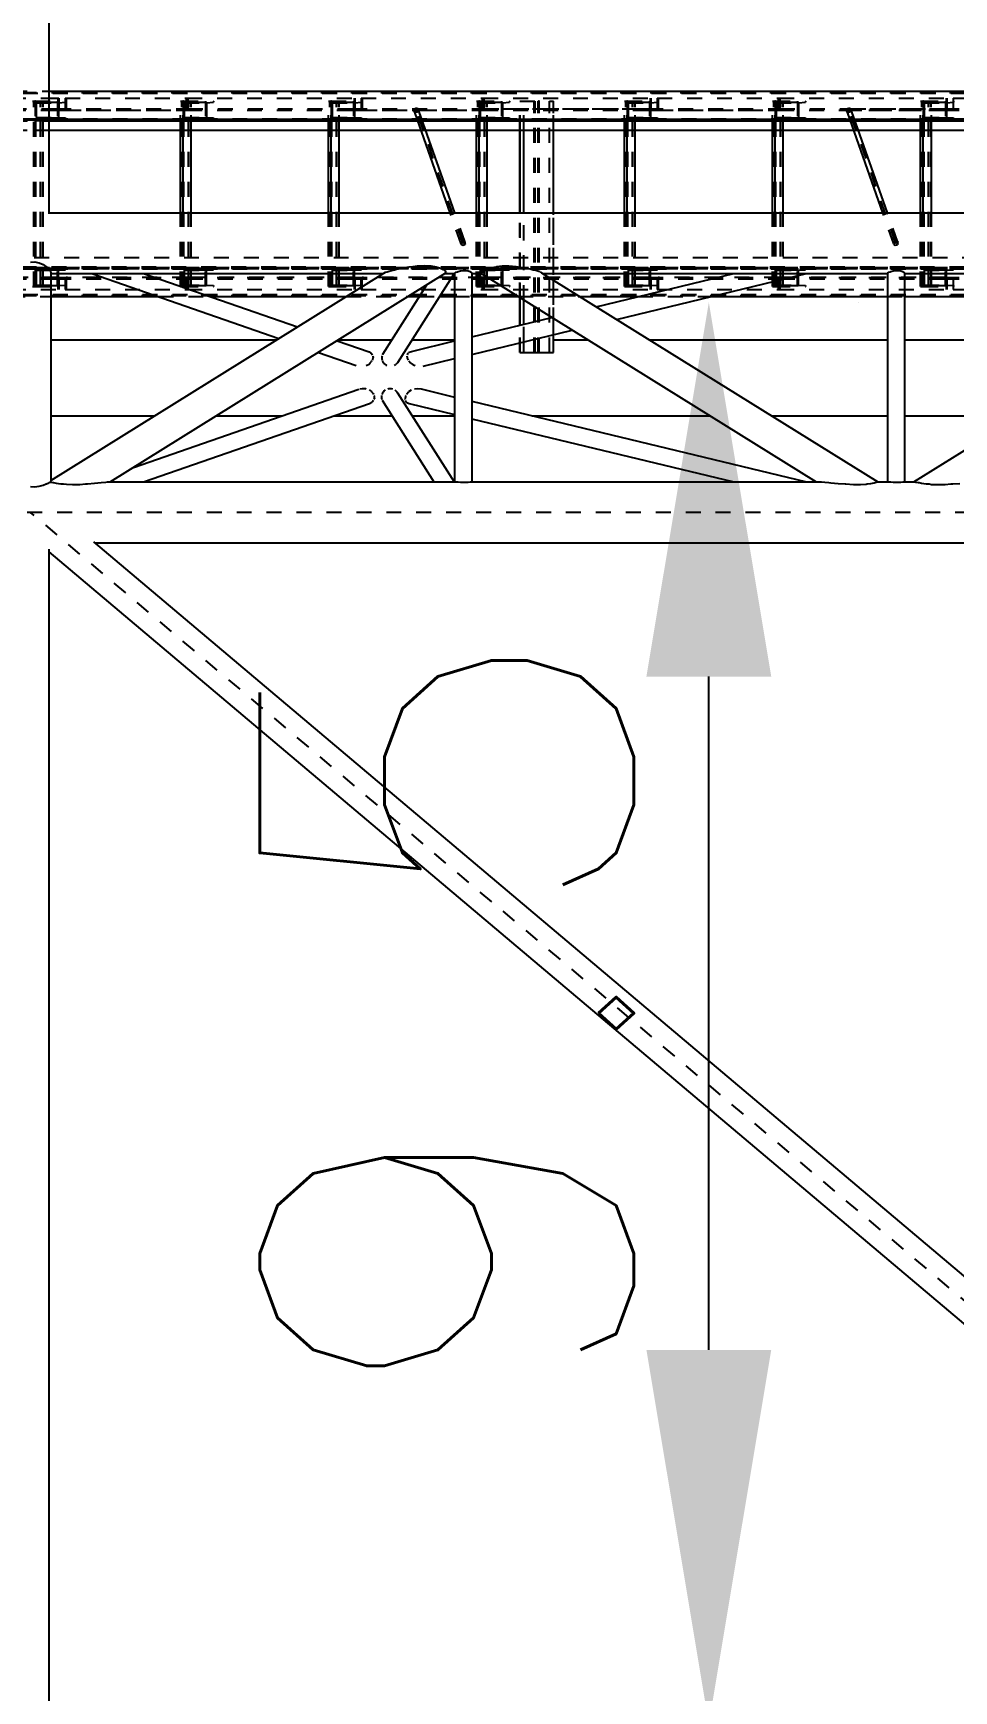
# Model space of a CAD drawing. Header units: millimetres. Extents: x 149919 to 150445, y 136651 to 136866.
# Drawn here: x 150393.57 to 150399.72, y 136815.4 to 136826.48 of the extents above; entities that cross this region are included whole.
import ezdxf

# ---------------------------------------------------------------- set-up
doc = ezdxf.new("R2010")
doc.units = ezdxf.units.MM
doc.header["$LTSCALE"] = 0.25
for name, pattern in [('CENTER', [50.8, 31.75, -6.35, 6.35, -6.35]), ('XKITLINE00', [0]), ('XKITLINE02', [4, 2, -2]), ('XKITLINE03', [6, 3, -1, 1, -1])]:
    doc.linetypes.add(name, pattern=pattern)
doc.styles.add('ROMANS', font='romans.shx')
doc.dimstyles.new('MD300', dxfattribs={"dimtxt": 2.5, "dimasz": 2.5, "dimexe": 1, "dimexo": 1, "dimgap": 0.5, "dimtad": 1, "dimdec": 1, "dimlfac": 50, "dimrnd": 0.5, "dimdsep": 46, "dimtxsty": 'ROMANS', "dimcen": 1, "dimclrd": 146, "dimclre": 146, "dimclrt": 30, "dimadec": 1, "dimazin": 2, "dimtfac": 1, "dimtdec": 1, "dimtmove": 0, "dimatfit": 1, "dimfxl": 1, "dimtolj": 1, "dimtzin": 0, "dimlwd": -1, "dimlwe": -1, "dimarcsym": 0})

# ---------------------------------------------------------------- blocks, each defined once
blk = doc.blocks.new('çatıı')
at = {"color": 8, "linetype": 'XKITLINE00'}
for p, q in [((25185.8, 18911), (25185.8, 17490.6)), ((25185.5, 17490.6), (26261.3, 17490.6)), ((25173.6, 17457.6), (25176.6, 17457.7)), ((25176.6, 17457.7), (25179.3, 17457.1)), ((25179.3, 17457.1), (25179.5, 17457)), ((25179.5, 17457), (25182.1, 17456)), ((25182.1, 17456), (25184, 17454.6)), ((25184, 17454.6), (25184.3, 17454.5)), ((25184.3, 17454.5), (25185.9, 17453)), ((25185.9, 17453), (25186.2, 17452.6)), ((25186.2, 17452.6), (25186.9, 17451.7)), ((25186.9, 17451.7), (25187.1, 17451.1)), ((25187.1, 17451.1), (25187.3, 17450.7)), ((25187.3, 17450.7), (25187.3, 17311.6)), ((25187.3, 17311.6), (25409.8, 17450.2)), ((25187.3, 17450), (25409.4, 17450)), ((25214.6, 17450), (25339.6, 17406.5)), ((25226.9, 17310.6), (25451.2, 17450.3)), ((25249.2, 17450), (25352, 17414.2)), ((25409.8, 17450.2), (25410.9, 17450.8)), ((25409.8, 17450.2), (25409.8, 17450.2)), ((25410.9, 17450.8), (25412, 17451.1)), ((25412, 17451.1), (25413.3, 17451.5)), ((25413.3, 17451.5), (25416.9, 17452.4)), ((25416.9, 17452.4), (25417.6, 17452.6)), ((25417.6, 17452.6), (25421.5, 17453.5)), ((25456.6, 17450), (25418.9, 17390.3)), ((25421.5, 17453.5), (25426.6, 17454.3)), ((25426.6, 17454.3), (25429, 17454.6)), ((25429, 17454.6), (25431.9, 17455)), ((25431.9, 17455), (25436.9, 17455.2)), ((25436.9, 17455.2), (25441.2, 17455)), ((25441.2, 17455), (25443.6, 17454.6)), ((25443.6, 17454.6), (25444.7, 17454.4)), ((25444.7, 17454.4), (25447.5, 17453.6)), ((25447.5, 17453.6), (25449.4, 17452.6)), ((25449.4, 17452.6), (25450.7, 17451.7)), ((25450.7, 17451.7), (25450.9, 17451.1)), ((25450.7, 17450), (25457, 17450)), ((25450.9, 17451.1), (25451.3, 17450.9)), ((25451.3, 17450.9), (25451.2, 17450.3)), ((25457, 17450.1), (25457.1, 17450.2)), ((25457, 17450.1), (25457, 17310.6)), ((25457.3, 17450.4), (25457.1, 17450.2)), ((25457.3, 17450.4), (25458.1, 17450.9)), ((25458.1, 17450.9), (25458.9, 17451.1)), ((25458.9, 17451.1), (25459.3, 17451.3)), ((25459.3, 17451.3), (25460.9, 17451.7)), ((25460.9, 17451.7), (25462.7, 17452)), ((25462.7, 17452), (25464.5, 17452)), ((25464.5, 17452), (25466, 17451.7)), ((25466, 17451.7), (25467.3, 17451.3)), ((25467.3, 17451.3), (25467.6, 17451.1)), ((25467.6, 17451.1), (25468.1, 17450.8)), ((25468.1, 17450.8), (25468.4, 17450.4)), ((25468.4, 17450.4), (25468.4, 17310.6)), ((25468.4, 17450), (25474.7, 17450)), ((25474.5, 17450.1), (25474.8, 17450.2)), ((25474.5, 17450.1), (25698.5, 17310.6)), ((25474.8, 17450.4), (25475.8, 17451)), ((25474.8, 17450.4), (25474.8, 17450.2)), ((25475.8, 17451), (25475.9, 17451.1)), ((25475.9, 17451.1), (25477.1, 17451.9)), ((25477.1, 17451.9), (25478.6, 17452.5)), ((25478.6, 17452.5), (25479.1, 17452.9)), ((25479.1, 17452.9), (25481.6, 17453.9)), ((25481.6, 17453.9), (25484.7, 17454.5)), ((25484.7, 17454.5), (25485, 17454.6)), ((25485, 17454.6), (25488.8, 17455.1)), ((25488.8, 17455.1), (25493.3, 17455.1)), ((25493.3, 17455.1), (25498.2, 17454.7)), ((25498.2, 17454.7), (25499.4, 17454.5)), ((25499.4, 17454.5), (25503, 17454)), ((25503, 17454), (25507.5, 17453.1)), ((25507.5, 17453.1), (25509.5, 17452.5)), ((25509.5, 17452.5), (25511.2, 17452.1)), ((25511.2, 17452.1), (25513.9, 17451.2)), ((25514.1, 17451.1), (25515, 17450.5)), ((25515, 17450.5), (25739.8, 17310.6)), ((25515.9, 17450), (25746.1, 17450)), ((25551.6, 17427.7), (25643.6, 17450)), ((25565.2, 17419.3), (25692.1, 17450)), ((25746.1, 17450.1), (25746.2, 17450.2)), ((25746.1, 17450.1), (25746.1, 17310.6)), ((25746.4, 17450.4), (25746.2, 17450.2)), ((25746.4, 17450.4), (25747.2, 17450.8)), ((25747.2, 17450.8), (25748, 17451.1)), ((25748, 17451.1), (25748.4, 17451.3)), ((25748.4, 17451.3), (25750, 17451.7)), ((25750, 17451.7), (25751.8, 17451.9)), ((25751.8, 17451.9), (25753.6, 17451.9)), ((25753.6, 17451.9), (25755.1, 17451.7)), ((25755.1, 17451.7), (25756.4, 17451.2)), ((25756.4, 17451.2), (25756.7, 17451.1)), ((25756.7, 17451.1), (25757.2, 17450.8)), ((25757.2, 17450.8), (25757.5, 17450.4)), ((25757.5, 17450.4), (25757.5, 17310.6)), ((25757.5, 17450), (25987.6, 17450)), ((25763.7, 17310.6), (25987.9, 17450.2)), ((25438.2, 17442.2), (25408.9, 17395.9)), ((25468.4, 17407.6), (25521.9, 17420.6)), ((25187.3, 17405.7), (25338.3, 17405.7)), ((25378.5, 17405), (25399.8, 17397.6)), ((25379.6, 17405.7), (25415.1, 17405.7)), ((25428.6, 17405.7), (25457, 17405.7)), ((25468.4, 17395.9), (25535.5, 17412.1)), ((25523.1, 17405.7), (25545.8, 17405.7)), ((25587.1, 17405.7), (25746.1, 17405.7)), ((25757.5, 17405.7), (25916.5, 17405.7)), ((25366, 17397.2), (25391.2, 17388.5)), ((25399.8, 17397.6), (25400.8, 17396.9)), ((25400.8, 17396.9), (25401.2, 17396.7)), ((25401.2, 17396.7), (25402.1, 17395.5)), ((25402.3, 17394.9), (25402.5, 17393.9)), ((25402.5, 17393.9), (25402.4, 17393.7)), ((25408.6, 17394.9), (25408.4, 17394.5)), ((25408.4, 17394.5), (25408.4, 17393.7)), ((25408.9, 17395.9), (25408.8, 17395.5)), ((25425.1, 17394.9), (25425.4, 17393.7)), ((25425.6, 17396.3), (25425.3, 17395.5)), ((25425.6, 17396.3), (25426.3, 17396.9)), ((25426.6, 17397.3), (25426.3, 17396.9)), ((25426.6, 17397.3), (25428.3, 17397.9)), ((25428.3, 17397.9), (25457, 17404.9)), ((25391.2, 17388.5), (25391.2, 17388.5)), ((25397.9, 17388.4), (25399.8, 17389.4)), ((25399.8, 17389.4), (25400.5, 17390.2)), ((25400.5, 17390.2), (25401.2, 17390.8)), ((25401.7, 17391.5), (25401.2, 17390.8)), ((25402.2, 17392.3), (25402.1, 17392.1)), ((25402.4, 17393.7), (25402.2, 17392.3)), ((25408.4, 17393.7), (25408.4, 17392.9)), ((25408.4, 17392.9), (25408.6, 17392.1)), ((25408.8, 17391.5), (25408.8, 17391.3)), ((25408.8, 17391.3), (25409.7, 17390.1)), ((25409.7, 17390.1), (25409.8, 17389.9)), ((25409.8, 17389.9), (25411.2, 17388.7)), ((25411.2, 17388.7), (25411.8, 17388.5)), ((25416.8, 17388.5), (25417.8, 17389.1)), ((25418.7, 17390.1), (25417.8, 17389.1)), ((25418.9, 17390.3), (25418.7, 17390.1)), ((25425.4, 17393.7), (25425.4, 17393.4)), ((25425.4, 17393.4), (25425.9, 17392.1)), ((25426.4, 17391.5), (25427.5, 17390.3)), ((25427.5, 17390.3), (25427.7, 17390.1)), ((25427.7, 17390.1), (25429.2, 17389)), ((25429.2, 17389), (25430.7, 17388.5)), ((25436, 17388.1), (25457, 17393.1)), ((25242.4, 17320.3), (25393.1, 17372.7)), ((25393.6, 17372.8), (25395.3, 17373.1)), ((25395.3, 17373.1), (25397.5, 17373)), ((25397.5, 17373), (25397.9, 17372.8)), ((25399.8, 17372.2), (25401.3, 17371.2)), ((25409.8, 17371.4), (25410.9, 17372.2)), ((25412.4, 17372.8), (25413, 17373)), ((25413, 17373), (25414.7, 17373.1)), ((25414.7, 17373.1), (25415.6, 17372.8)), ((25417.1, 17372.2), (25417.8, 17371.6)), ((25426.5, 17371), (25428.2, 17372.1)), ((25428.2, 17372.1), (25428.2, 17372.2)), ((25430.1, 17372.8), (25430.3, 17372.9)), ((25430.3, 17372.9), (25432.5, 17373.1)), ((25432.5, 17373.1), (25434.7, 17372.8)), ((25434.7, 17372.8), (25457, 17367.4)), ((25249.2, 17310.6), (25400.2, 17363.1)), ((25400.2, 17363.1), (25401.8, 17363.9)), ((25401.3, 17371.2), (25401.5, 17370.9)), ((25401.5, 17370.9), (25402.6, 17369.7)), ((25401.9, 17364), (25401.8, 17363.9)), ((25402.9, 17365.1), (25401.9, 17364)), ((25402.6, 17369.7), (25402.9, 17369.1)), ((25402.9, 17365.1), (25402.9, 17365.1)), ((25403.1, 17368.5), (25403.3, 17368.1)), ((25403.4, 17366.5), (25403.1, 17365.7)), ((25403.3, 17368.1), (25403.3, 17367.3)), ((25403.3, 17367.3), (25403.4, 17366.5)), ((25408.2, 17368.4), (25408.1, 17367.3)), ((25408.1, 17367.3), (25408.1, 17366.8)), ((25408.1, 17366.8), (25408.4, 17365.7)), ((25408.2, 17368.5), (25408.2, 17368.4)), ((25408.8, 17370), (25408.4, 17369.1)), ((25408.5, 17365.3), (25443.1, 17310.6)), ((25409.4, 17370.8), (25408.8, 17370)), ((25409.8, 17371.4), (25409.4, 17370.8)), ((25417.8, 17371.6), (25418.4, 17370.8)), ((25418.4, 17370.8), (25418.8, 17370.3)), ((25418.8, 17370.3), (25456.6, 17310.6)), ((25424.1, 17367.3), (25423.8, 17366.3)), ((25423.8, 17366.3), (25424, 17365.7)), ((25424.2, 17367.9), (25424.1, 17367.3)), ((25424.1, 17365.1), (25424.1, 17364.9)), ((25424.1, 17364.9), (25424.9, 17364)), ((25424.5, 17368.5), (25424.2, 17367.9)), ((25425, 17369.5), (25424.8, 17369.1)), ((25424.9, 17364), (25425.1, 17363.8)), ((25425, 17369.5), (25426.3, 17370.8)), ((25425.1, 17363.8), (25426.6, 17363)), ((25426.5, 17371), (25426.3, 17370.8)), ((25426.6, 17363), (25457, 17355.7)), ((25468.4, 17364.6), (25692.1, 17310.6)), ((25187.3, 17354.9), (25256.7, 17354.9)), ((25298, 17354.9), (25341.8, 17354.9)), ((25376.5, 17354.9), (25415.1, 17354.9)), ((25428.6, 17354.9), (25457, 17354.9)), ((25468.4, 17352.9), (25643.6, 17310.6)), ((25508.8, 17354.9), (25627.4, 17354.9)), ((25668.7, 17354.9), (25746.1, 17354.9)), ((25757.5, 17354.9), (25834.9, 17354.9)), ((25173.6, 17307.5), (25176.6, 17307.4)), ((25176.6, 17307.4), (25179.3, 17307.8)), ((25179.3, 17307.8), (25179.5, 17307.8)), ((25179.5, 17307.8), (25182.1, 17308.5)), ((25182.1, 17308.5), (25184.1, 17309.3)), ((25184.1, 17309.3), (25184.3, 17309.4)), ((25184.3, 17309.4), (25185.9, 17310.1)), ((25185.9, 17310.1), (25186.2, 17310.3)), ((25186.2, 17310.3), (25186.9, 17310.5)), ((25187.2, 17311.5), (25186.9, 17310.6)), ((25186.9, 17310.5), (25188.6, 17310.3)), ((25187.3, 17311.6), (25187.2, 17311.5)), ((25188.6, 17310.3), (25189.1, 17310.3)), ((25189.1, 17310.3), (25190.8, 17309.8)), ((25190.8, 17309.8), (25193.9, 17309.4)), ((25193.9, 17309.4), (25195.8, 17309.3)), ((25195.8, 17309.3), (25197.6, 17309.1)), ((25197.6, 17309.1), (25201.8, 17308.9)), ((25201.8, 17308.9), (25206.7, 17309)), ((25206.7, 17309), (25210.4, 17309.3)), ((25210.4, 17309.3), (25211.7, 17309.4)), ((25211.7, 17309.4), (25216.4, 17309.8)), ((25216.4, 17309.8), (25220.8, 17310.3)), ((25220.8, 17310.3), (25220.9, 17310.3)), ((25220.9, 17310.3), (25223.9, 17310.5)), ((25223.9, 17310.5), (25225.3, 17310.6)), ((25224.9, 17310.6), (25459.3, 17310.6)), ((25225.3, 17310.6), (25225.6, 17310.6)), ((25458.5, 17310.6), (25458.9, 17310.6)), ((25458.9, 17310.6), (25459.3, 17310.6)), ((25459, 17310.6), (25459.1, 17310.6)), ((25459.3, 17310.6), (25460.9, 17310.5)), ((25460.9, 17310.5), (25462.7, 17310.4)), ((25462.7, 17310.4), (25464.5, 17310.4)), ((25464.5, 17310.4), (25466, 17310.5)), ((25466, 17310.5), (25467.3, 17310.6)), ((25467.3, 17310.6), (25702.1, 17310.6)), ((25467.3, 17310.6), (25467.6, 17310.6)), ((25467.6, 17310.6), (25467.8, 17310.6)), ((25701.1, 17310.6), (25701.3, 17310.6)), ((25701.3, 17310.6), (25701.4, 17310.6)), ((25701.4, 17310.6), (25704.4, 17310.4)), ((25704.4, 17310.4), (25707, 17310.3)), ((25707, 17310.3), (25708.4, 17310.1)), ((25708.4, 17310.1), (25713.3, 17309.6)), ((25713.3, 17309.6), (25718, 17309.3)), ((25718, 17309.3), (25718.3, 17309.3)), ((25718.3, 17309.3), (25723.5, 17309)), ((25723.5, 17309), (25728.1, 17308.9)), ((25728.1, 17308.9), (25731.9, 17309.2)), ((25731.9, 17309.2), (25732.6, 17309.3)), ((25732.6, 17309.3), (25735, 17309.5)), ((25735, 17309.5), (25737.3, 17310)), ((25737.3, 17310), (25738, 17310.3)), ((25738, 17310.3), (25738.9, 17310.4)), ((25738.9, 17310.4), (25739.7, 17310.6)), ((25739.6, 17310.6), (25748.4, 17310.6)), ((25739.6, 17310.6), (25739.7, 17310.6)), ((25747.6, 17310.6), (25748, 17310.6)), ((25748, 17310.6), (25748.4, 17310.6)), ((25748, 17310.6), (25748.2, 17310.6)), ((25748.4, 17310.6), (25750, 17310.5)), ((25750, 17310.5), (25751.8, 17310.4)), ((25751.8, 17310.4), (25753.6, 17310.4)), ((25753.6, 17310.4), (25755.1, 17310.5)), ((25755.1, 17310.5), (25756.4, 17310.6)), ((25756.4, 17310.6), (25764.8, 17310.6)), ((25756.4, 17310.6), (25756.7, 17310.6)), ((25756.7, 17310.6), (25756.9, 17310.6)), ((25764.4, 17310.6), (25764.7, 17310.6)), ((25764.7, 17310.6), (25765, 17310.5)), ((25765, 17310.5), (25766.7, 17310.3)), ((25766.7, 17310.3), (25767.3, 17310.2)), ((25767.3, 17310.2), (25769, 17309.8)), ((25769, 17309.8), (25772, 17309.4)), ((25772, 17309.4), (25774, 17309.3)), ((25774, 17309.3), (25775.7, 17309)), ((25775.7, 17309), (25779.9, 17308.9)), ((25779.9, 17308.9), (25784.7, 17309)), ((25784.7, 17309), (25788.6, 17309.3)), ((25788.6, 17309.3), (25789.8, 17309.3)), ((25789.8, 17309.3), (25794.5, 17309.7)), ((25185.8, 17265.7), (25185.8, 15856.1)), ((25185.8, 17264), (26019.4, 16560.3)), ((25215.7, 17270.7), (26038.3, 16576.2)), ((25216.5, 17270), (26261.4, 17270))]:
    blk.add_line(p, q, dxfattribs=at)
at = {"color": 116, "linetype": 'XKITLINE02', "true_color": 0x136734}
for p, q in [((25161.4, 17571.9), (25185.8, 17571.9)), ((24787.7, 17571), (26149.1, 17571)), ((24788.5, 17570.5), (26149.6, 17570.5)), ((25080.5, 17567.2), (25182.7, 17567.2)), ((25174.9, 17565.2), (25182.2, 17565.2)), ((25175.8, 17441.2), (25175.8, 17565.2)), ((25176.7, 17565.2), (25197.1, 17565.2)), ((25176.7, 17565.2), (25176.7, 17553.2)), ((25176.7, 17441.2), (25176.7, 17565.2)), ((25177.3, 17441.2), (25177.3, 17565.2)), ((25177.4, 17564.1), (25182.2, 17564.5)), ((25177.4, 17564.1), (25192.3, 17564.1)), ((25177.4, 17564.1), (25177.4, 17554.2)), ((25180.4, 17441.2), (25180.4, 17565.2)), ((25180.5, 17441.2), (25180.5, 17565.2)), ((25182.1, 17441.2), (25182.1, 17565.2)), ((25182.2, 17565.2), (25182.2, 17564.5)), ((25182.2, 17441.2), (25182.2, 17565.2)), ((25182.2, 17564.5), (25197.1, 17564.5)), ((25182.7, 17567.2), (25192.5, 17567.2)), ((25191.6, 17565.2), (25191.6, 17553.2)), ((25192, 17567.2), (25192, 17559.2)), ((25192.3, 17564.1), (25197.1, 17564.5)), ((25192.3, 17564.1), (25192.3, 17554.2)), ((25192.5, 17567.2), (25192.5, 17560)), ((25196.8, 17567.2), (25196.8, 17560)), ((25196.8, 17567.2), (25278.3, 17567.2)), ((25197.1, 17565.2), (25197.1, 17564.5)), ((25197.4, 17567.2), (25197.4, 17559.2)), ((25273.8, 17565.2), (25281, 17565.2)), ((25273.8, 17545.7), (25273.8, 17565.2)), ((25274.7, 17441.2), (25274.7, 17565.2)), ((25275.6, 17565.2), (25295.9, 17565.2)), ((25275.6, 17565.2), (25275.6, 17553.2)), ((25275.6, 17545.7), (25275.6, 17565.2)), ((25276.1, 17441.2), (25276.1, 17565.2)), ((25276.3, 17564.1), (25281, 17564.5)), ((25276.3, 17564.1), (25291.2, 17564.1)), ((25276.3, 17564.1), (25276.3, 17554.2)), ((25277.7, 17567.2), (25277.7, 17560)), ((25278.3, 17567.2), (25278.3, 17559.2)), ((25278.3, 17567.2), (25390.3, 17567.2)), ((25278.3, 17567.2), (25278.3, 17559.2)), ((25278.8, 17567.2), (25278.8, 17560)), ((25279.3, 17441.2), (25279.3, 17565.2)), ((25279.4, 17441.2), (25279.4, 17565.2)), ((25280.9, 17441.2), (25280.9, 17565.2)), ((25281, 17565.2), (25281, 17564.5)), ((25281, 17545.7), (25281, 17565.2)), ((25281, 17564.5), (25295.9, 17564.5)), ((25290.5, 17565.2), (25290.5, 17553.2)), ((25291.2, 17564.1), (25295.9, 17564.5)), ((25291.2, 17564.1), (25291.2, 17554.2)), ((25295.9, 17565.2), (25295.9, 17564.5)), ((25372.7, 17565.2), (25379.9, 17565.2)), ((25372.7, 17545.7), (25372.7, 17565.2)), ((25373.6, 17441.2), (25373.6, 17565.2)), ((25374.5, 17545.7), (25374.5, 17565.2)), ((25374.5, 17565.2), (25394.8, 17565.2)), ((25374.5, 17565.2), (25374.5, 17553.2)), ((25375, 17441.2), (25375, 17565.2)), ((25375.2, 17564.1), (25379.9, 17564.5)), ((25375.2, 17564.1), (25390.1, 17564.1)), ((25375.2, 17564.1), (25375.2, 17554.2)), ((25378.1, 17441.2), (25378.1, 17565.2)), ((25378.2, 17441.2), (25378.2, 17565.2)), ((25379.8, 17441.2), (25379.8, 17565.2)), ((25379.9, 17545.7), (25379.9, 17565.2)), ((25379.9, 17565.2), (25379.9, 17564.5)), ((25379.9, 17564.5), (25394.8, 17564.5)), ((25389.4, 17565.2), (25389.4, 17553.2)), ((25389.8, 17567.2), (25389.8, 17559.2)), ((25390.1, 17564.1), (25394.8, 17564.5)), ((25390.1, 17564.1), (25390.1, 17554.2)), ((25390.3, 17567.2), (25390.3, 17560)), ((25394.5, 17567.2), (25394.5, 17560)), ((25394.5, 17567.2), (25476.1, 17567.2)), ((25394.8, 17565.2), (25394.8, 17564.5)), ((25395.2, 17567.2), (25395.2, 17559.2)), ((25430.4, 17560), (25430, 17559.4)), ((25430.4, 17560), (25431, 17560.5)), ((25431, 17560.5), (25431.8, 17560.5)), ((25431.8, 17560.5), (25432.5, 17560.2)), ((25432.5, 17560.2), (25432.9, 17559.6)), ((25471.6, 17565.2), (25478.8, 17565.2)), ((25471.6, 17545.7), (25471.6, 17565.2)), ((25472.4, 17441.2), (25472.4, 17565.2)), ((25473.4, 17545.7), (25473.4, 17565.2)), ((25473.4, 17565.2), (25493.7, 17565.2)), ((25473.4, 17565.2), (25473.4, 17553.2)), ((25473.9, 17441.2), (25473.9, 17565.2)), ((25474.1, 17564.1), (25478.8, 17564.5)), ((25474.1, 17564.1), (25489, 17564.1)), ((25474.1, 17564.1), (25474.1, 17554.2)), ((25475.4, 17567.2), (25475.4, 17560)), ((25476.1, 17567.2), (25588, 17567.2)), ((25476.1, 17567.2), (25476.1, 17559.2)), ((25476.1, 17567.2), (25476.1, 17559.2)), ((25476.6, 17567.2), (25476.6, 17560)), ((25477, 17441.2), (25477, 17565.2)), ((25477.1, 17441.2), (25477.1, 17565.2)), ((25478.7, 17441.2), (25478.7, 17565.2)), ((25478.8, 17545.7), (25478.8, 17565.2)), ((25478.8, 17565.2), (25478.8, 17564.5)), ((25478.8, 17564.5), (25493.7, 17564.5)), ((25488.3, 17565.2), (25488.3, 17553.2)), ((25489, 17564.1), (25493.7, 17564.5)), ((25489, 17564.1), (25489, 17554.2)), ((25493.7, 17565.2), (25493.7, 17564.5)), ((25500.5, 17545.7), (25500.5, 17565.2)), ((25500.5, 17565.2), (25523.1, 17565.2)), ((25500.7, 17545.7), (25500.7, 17565.2)), ((25503.2, 17545.7), (25503.2, 17565.2)), ((25503.3, 17545.7), (25503.3, 17565.2)), ((25510.2, 17397.2), (25510.2, 17565.2)), ((25510.9, 17397.2), (25510.9, 17565.2)), ((25512.8, 17397.2), (25512.8, 17565.2)), ((25513.4, 17397.2), (25513.4, 17565.2)), ((25520.3, 17397.2), (25520.3, 17565.2)), ((25520.4, 17397.2), (25520.4, 17565.2)), ((25523, 17397.2), (25523, 17565.2)), ((25523.1, 17545.7), (25523.1, 17565.2)), ((25570.5, 17565.2), (25577.7, 17565.2)), ((25570.5, 17545.7), (25570.5, 17565.2)), ((25571.3, 17441.2), (25571.3, 17565.2)), ((25572.3, 17545.7), (25572.3, 17565.2)), ((25572.3, 17565.2), (25592.6, 17565.2)), ((25572.3, 17565.2), (25572.3, 17553.2)), ((25572.8, 17441.2), (25572.8, 17565.2)), ((25573, 17564.1), (25577.7, 17564.5)), ((25573, 17564.1), (25587.9, 17564.1)), ((25573, 17564.1), (25573, 17554.2)), ((25575.9, 17441.2), (25575.9, 17565.2)), ((25576, 17441.2), (25576, 17565.2)), ((25577.6, 17441.2), (25577.6, 17565.2)), ((25577.7, 17545.7), (25577.7, 17565.2)), ((25577.7, 17565.2), (25577.7, 17564.5)), ((25577.7, 17564.5), (25592.6, 17564.5)), ((25587.2, 17565.2), (25587.2, 17553.2)), ((25587.6, 17567.2), (25587.6, 17559.2)), ((25587.9, 17564.1), (25592.6, 17564.5)), ((25587.9, 17564.1), (25587.9, 17554.2)), ((25588, 17567.2), (25588, 17560)), ((25592.3, 17567.2), (25592.3, 17560)), ((25592.3, 17567.2), (25673.9, 17567.2)), ((25592.6, 17565.2), (25592.6, 17564.5)), ((25593, 17567.2), (25593, 17559.2)), ((25669.4, 17565.2), (25676.6, 17565.2)), ((25669.4, 17545.7), (25669.4, 17565.2)), ((25670.2, 17441.2), (25670.2, 17565.2)), ((25671.1, 17545.7), (25671.1, 17565.2)), ((25671.1, 17565.2), (25691.5, 17565.2)), ((25671.1, 17565.2), (25671.1, 17553.2)), ((25671.7, 17441.2), (25671.7, 17565.2)), ((25671.8, 17564.1), (25676.6, 17564.5)), ((25671.8, 17564.1), (25686.7, 17564.1)), ((25671.8, 17564.1), (25671.8, 17554.2)), ((25673.2, 17567.2), (25673.2, 17560)), ((25673.8, 17567.2), (25785.8, 17567.2)), ((25673.8, 17567.2), (25673.8, 17559.2)), ((25673.9, 17567.2), (25673.9, 17559.2)), ((25674.3, 17567.2), (25674.3, 17560)), ((25674.8, 17441.2), (25674.8, 17565.2)), ((25674.9, 17441.2), (25674.9, 17565.2)), ((25676.5, 17441.2), (25676.5, 17565.2)), ((25676.6, 17545.7), (25676.6, 17565.2)), ((25676.6, 17565.2), (25676.6, 17564.5)), ((25676.6, 17564.5), (25691.5, 17564.5)), ((25686, 17565.2), (25686, 17553.2)), ((25686.7, 17564.1), (25691.5, 17564.5)), ((25686.7, 17564.1), (25686.7, 17554.2)), ((25691.5, 17565.2), (25691.5, 17564.5)), ((25719.4, 17560), (25719, 17559.4)), ((25719.4, 17560), (25720.1, 17560.5)), ((25720.1, 17560.5), (25720.8, 17560.5)), ((25720.8, 17560.5), (25721.5, 17560.2)), ((25721.5, 17560.2), (25721.9, 17559.6)), ((25768.2, 17565.2), (25775.5, 17565.2)), ((25768.2, 17545.7), (25768.2, 17565.2)), ((25769.1, 17441.2), (25769.1, 17565.2)), ((25770, 17545.7), (25770, 17565.2)), ((25770, 17565.2), (25790.4, 17565.2)), ((25770, 17565.2), (25770, 17553.2)), ((25770.6, 17441.2), (25770.6, 17565.2)), ((25770.7, 17564.1), (25775.5, 17564.5)), ((25770.7, 17564.1), (25785.6, 17564.1)), ((25770.7, 17564.1), (25770.7, 17554.2)), ((25773.7, 17441.2), (25773.7, 17565.2)), ((25773.8, 17441.2), (25773.8, 17565.2)), ((25775.4, 17441.2), (25775.4, 17565.2)), ((25775.5, 17545.7), (25775.5, 17565.2)), ((25775.5, 17565.2), (25775.5, 17564.5)), ((25775.5, 17564.5), (25790.4, 17564.5)), ((25784.9, 17565.2), (25784.9, 17553.2)), ((25785.3, 17567.2), (25785.3, 17559.2)), ((25785.6, 17564.1), (25790.4, 17564.5)), ((25785.6, 17564.1), (25785.6, 17554.2)), ((25785.8, 17567.2), (25785.8, 17560)), ((25790.1, 17567.2), (25790.1, 17560)), ((25790.1, 17567.2), (25871.6, 17567.2)), ((25790.4, 17565.2), (25790.4, 17564.5)), ((24776.2, 17553.2), (25182.7, 17553.2)), ((24776.4, 17552.3), (25182.7, 17552.3)), ((24787.7, 17552.7), (26149.1, 17552.7)), ((24788.5, 17553.3), (26149.6, 17553.3)), ((25021.6, 17552.3), (26143.3, 17552.3)), ((25022.4, 17553.2), (26143.4, 17553.2)), ((25080.5, 17559.2), (25196.9, 17559.2)), ((25081, 17560), (25182.7, 17560)), ((25161.4, 17551.9), (25185.8, 17551.9)), ((25176.7, 17553.2), (25197.1, 17553.2)), ((25177.4, 17554.2), (25192.3, 17554.2)), ((25177.4, 17554.2), (25182.2, 17553.9)), ((25182.2, 17553.9), (25197.1, 17553.9)), ((25182.2, 17553.9), (25182.2, 17553.2)), ((25182.7, 17560), (25196.9, 17560)), ((25182.7, 17559.2), (25192, 17559.2)), ((25190.9, 17560), (25190.9, 17559.2)), ((25190.9, 17560), (25277.7, 17560)), ((25190.9, 17559.2), (25278.3, 17559.2)), ((25192.3, 17554.2), (25197.1, 17553.9)), ((25196.9, 17560), (25196.9, 17559.2)), ((25197.1, 17553.9), (25197.1, 17553.2)), ((25271.8, 17560), (25271.8, 17559.2)), ((25275.6, 17553.2), (25295.9, 17553.2)), ((25276.3, 17554.2), (25291.2, 17554.2)), ((25276.3, 17554.2), (25281, 17553.9)), ((25278.3, 17559.2), (25394.7, 17559.2)), ((25278.8, 17560), (25394.7, 17560)), ((25281, 17553.9), (25295.9, 17553.9)), ((25281, 17553.9), (25281, 17553.2)), ((25283.2, 17560), (25283.2, 17559.2)), ((25291.2, 17554.2), (25295.9, 17553.9)), ((25295.9, 17553.9), (25295.9, 17553.2)), ((25374.5, 17553.2), (25394.8, 17553.2)), ((25375.2, 17554.2), (25390.1, 17554.2)), ((25375.2, 17554.2), (25379.9, 17553.9)), ((25379.9, 17553.9), (25394.8, 17553.9)), ((25379.9, 17553.9), (25379.9, 17553.2)), ((25388.6, 17560), (25388.6, 17559.2)), ((25388.6, 17560), (25475.4, 17560)), ((25388.6, 17559.2), (25476.1, 17559.2)), ((25390.1, 17554.2), (25394.8, 17553.9)), ((25394.7, 17560), (25394.7, 17559.2)), ((25394.8, 17553.9), (25394.8, 17553.2)), ((25430, 17559.4), (25430, 17558.7)), ((25430.6, 17557), (25430, 17558.7)), ((25430, 17558.7), (25430.4, 17558.1)), ((25430.4, 17558.1), (25431.1, 17557.8)), ((25431.1, 17557.8), (25431.9, 17557.9)), ((25431.9, 17557.9), (25432.5, 17558.3)), ((25432.4, 17551.9), (25435.6, 17551.9)), ((25432.9, 17558.9), (25432.5, 17558.3)), ((25433.4, 17558.1), (25432.9, 17559.6)), ((25432.9, 17559.6), (25432.9, 17558.9)), ((25433, 17559.2), (25476.1, 17559.2)), ((25469.5, 17560), (25469.5, 17559.2)), ((25473.4, 17553.2), (25493.7, 17553.2)), ((25474.1, 17554.2), (25489, 17554.2)), ((25474.1, 17554.2), (25478.8, 17553.9)), ((25476.1, 17559.2), (25592.5, 17559.2)), ((25476.6, 17560), (25592.5, 17560)), ((25478.8, 17553.9), (25493.7, 17553.9)), ((25478.8, 17553.9), (25478.8, 17553.2)), ((25481, 17560), (25481, 17559.2)), ((25489, 17560), (25592.5, 17560)), ((25489, 17554.2), (25493.7, 17553.9)), ((25493.7, 17553.9), (25493.7, 17553.2)), ((25572.3, 17553.2), (25592.6, 17553.2)), ((25573, 17554.2), (25587.9, 17554.2)), ((25573, 17554.2), (25577.7, 17553.9)), ((25577.7, 17553.9), (25592.6, 17553.9)), ((25577.7, 17553.9), (25577.7, 17553.2)), ((25586.4, 17560), (25586.4, 17559.2)), ((25586.4, 17560), (25673.2, 17560)), ((25586.4, 17559.2), (25673.9, 17559.2)), ((25587.9, 17554.2), (25592.6, 17553.9)), ((25592.5, 17560), (25592.5, 17559.2)), ((25592.6, 17553.9), (25592.6, 17553.2)), ((25667.3, 17560), (25667.3, 17559.2)), ((25671.1, 17553.2), (25691.5, 17553.2)), ((25671.8, 17554.2), (25686.7, 17554.2)), ((25671.8, 17554.2), (25676.6, 17553.9)), ((25673.8, 17559.2), (25790.2, 17559.2)), ((25674.3, 17560), (25790.2, 17560)), ((25676.6, 17553.9), (25691.5, 17553.9)), ((25676.6, 17553.9), (25676.6, 17553.2)), ((25678.8, 17560), (25678.8, 17559.2)), ((25686.7, 17554.2), (25691.5, 17553.9)), ((25691.5, 17553.9), (25691.5, 17553.2)), ((25719, 17559.4), (25719.1, 17558.7)), ((25719, 17559.2), (25785.3, 17559.2)), ((25719.6, 17557), (25719.1, 17558.7)), ((25719.1, 17558.7), (25719.5, 17558.1)), ((25719.5, 17558.1), (25720.1, 17557.8)), ((25720.1, 17557.8), (25720.9, 17557.9)), ((25720.9, 17557.9), (25721.6, 17558.3)), ((25721.5, 17551.9), (25724.6, 17551.9)), ((25721.9, 17558.9), (25721.6, 17558.3)), ((25721.7, 17560), (25790.2, 17560)), ((25722.4, 17558.1), (25721.9, 17559.6)), ((25721.9, 17559.6), (25721.9, 17558.9)), ((25770, 17553.2), (25790.4, 17553.2)), ((25770.7, 17554.2), (25785.6, 17554.2)), ((25770.7, 17554.2), (25775.5, 17553.9)), ((25775.5, 17553.9), (25790.4, 17553.9)), ((25775.5, 17553.9), (25775.5, 17553.2)), ((25784.2, 17560), (25784.2, 17559.2)), ((25784.2, 17560), (25871, 17560)), ((25784.2, 17559.2), (25871.6, 17559.2)), ((25785.6, 17554.2), (25790.4, 17553.9)), ((25790.2, 17560), (25790.2, 17559.2)), ((25790.4, 17553.9), (25790.4, 17553.2)), ((24776.2, 17545.7), (26141.9, 17545.7)), ((25161.4, 17545.7), (25185.8, 17545.7)), ((25434.6, 17545.7), (25437.8, 17545.7)), ((25723.6, 17545.7), (25726.8, 17545.7)), ((25273.8, 17441.2), (25273.8, 17490.6)), ((25275.6, 17441.2), (25275.6, 17490.6)), ((25281, 17441.2), (25281, 17490.6)), ((25372.7, 17441.2), (25372.7, 17490.6)), ((25374.5, 17441.2), (25374.5, 17490.6)), ((25379.9, 17441.2), (25379.9, 17490.6)), ((25461.3, 17469.8), (25454, 17490.6)), ((25464.1, 17470.7), (25457.1, 17490.6)), ((25471.6, 17441.2), (25471.6, 17490.6)), ((25473.4, 17441.2), (25473.4, 17490.6)), ((25478.8, 17441.2), (25478.8, 17490.6)), ((25500.5, 17433.9), (25500.5, 17490.6)), ((25500.7, 17433.8), (25500.7, 17490.6)), ((25503.2, 17432.2), (25503.2, 17490.6)), ((25503.3, 17432.1), (25503.3, 17490.6)), ((25523.1, 17409.1), (25523.1, 17490.6)), ((25570.5, 17441.2), (25570.5, 17490.6)), ((25572.3, 17441.2), (25572.3, 17490.6)), ((25577.7, 17441.2), (25577.7, 17490.6)), ((25669.4, 17441.2), (25669.4, 17490.6)), ((25671.1, 17441.2), (25671.1, 17490.6)), ((25676.6, 17441.2), (25676.6, 17490.6)), ((25750.4, 17469.8), (25743, 17490.6)), ((25753.2, 17470.7), (25746.2, 17490.6)), ((25768.2, 17441.2), (25768.2, 17490.6)), ((25770, 17441.2), (25770, 17490.6)), ((25775.5, 17441.2), (25775.5, 17490.6)), ((25461.6, 17471.2), (25462.3, 17471.6)), ((25462.3, 17471.6), (25463, 17471.6)), ((25463, 17471.6), (25463.7, 17471.3)), ((25750.7, 17471.2), (25751.4, 17471.6)), ((25751.4, 17471.6), (25752.1, 17471.6)), ((25752.1, 17471.6), (25752.8, 17471.3)), ((24776.2, 17460.7), (26143.4, 17460.7)), ((25461.6, 17471.2), (25461.3, 17470.5)), ((25461.3, 17469.8), (25461.3, 17470.5)), ((25461.3, 17469.8), (25461.7, 17469.2)), ((25461.7, 17469.2), (25462.4, 17468.9)), ((25462.4, 17468.9), (25463.1, 17469)), ((25463.1, 17469), (25463.8, 17469.4)), ((25463.7, 17471.3), (25464.1, 17470.7)), ((25464.1, 17470), (25463.8, 17469.4)), ((25464.1, 17470), (25464.1, 17470.7)), ((25750.7, 17471.2), (25750.3, 17470.5)), ((25750.4, 17469.8), (25750.3, 17470.5)), ((25750.4, 17469.8), (25750.8, 17469.2)), ((25750.8, 17469.2), (25751.4, 17468.9)), ((25751.4, 17468.9), (25752.2, 17469)), ((25752.2, 17469), (25752.9, 17469.4)), ((25752.8, 17471.3), (25753.2, 17470.7)), ((25753.2, 17470), (25752.9, 17469.4)), ((25753.2, 17470), (25753.2, 17470.7)), ((24776.2, 17453.2), (26143.4, 17453.2)), ((24776.4, 17454), (26143.2, 17454)), ((24787.7, 17454.5), (26152.7, 17454.5)), ((24787.7, 17453.6), (26150.7, 17453.6)), ((24788.5, 17453.1), (26151.1, 17453.1)), ((25176.7, 17453.2), (25197.1, 17453.2)), ((25176.7, 17453.2), (25176.7, 17441.2)), ((25177.4, 17452.1), (25182.2, 17452.5)), ((25177.4, 17452.1), (25192.3, 17452.1)), ((25177.4, 17452.1), (25177.4, 17442.2)), ((25182.2, 17453.2), (25182.2, 17452.5)), ((25182.2, 17452.5), (25197.1, 17452.5)), ((25191.6, 17441.2), (25191.6, 17453.2)), ((25192.3, 17452.1), (25197.1, 17452.5)), ((25192.3, 17442.2), (25192.3, 17452.1)), ((25197.1, 17453.2), (25197.1, 17452.5)), ((25275.6, 17453.2), (25295.9, 17453.2)), ((25275.6, 17441.2), (25275.6, 17453.2)), ((25276.3, 17452.1), (25281, 17452.5)), ((25276.3, 17452.1), (25291.2, 17452.1)), ((25276.3, 17452.1), (25276.3, 17442.2)), ((25281, 17453.2), (25281, 17452.5)), ((25281, 17452.5), (25295.9, 17452.5)), ((25290.5, 17441.2), (25290.5, 17453.2)), ((25291.2, 17452.1), (25295.9, 17452.5)), ((25291.2, 17442.2), (25291.2, 17452.1)), ((25295.9, 17453.2), (25295.9, 17452.5)), ((25374.5, 17453.2), (25394.8, 17453.2)), ((25374.5, 17441.2), (25374.5, 17453.2)), ((25375.2, 17452.1), (25379.9, 17452.5)), ((25375.2, 17452.1), (25390.1, 17452.1)), ((25375.2, 17452.1), (25375.2, 17442.2)), ((25379.9, 17453.2), (25379.9, 17452.5)), ((25379.9, 17452.5), (25394.8, 17452.5)), ((25389.4, 17441.2), (25389.4, 17453.2)), ((25390.1, 17452.1), (25394.8, 17452.5)), ((25390.1, 17442.2), (25390.1, 17452.1)), ((25394.8, 17453.2), (25394.8, 17452.5)), ((25473.4, 17453.2), (25493.7, 17453.2)), ((25473.4, 17441.2), (25473.4, 17453.2)), ((25474.1, 17452.1), (25478.8, 17452.5)), ((25474.1, 17452.1), (25489, 17452.1)), ((25474.1, 17452.1), (25474.1, 17442.2)), ((25478.8, 17453.2), (25478.8, 17452.5)), ((25478.8, 17452.5), (25493.7, 17452.5)), ((25488.3, 17441.2), (25488.3, 17453.2)), ((25489, 17452.1), (25493.7, 17452.5)), ((25489, 17452.1), (25489, 17442.2)), ((25493.7, 17453.2), (25493.7, 17452.5)), ((25572.3, 17453.2), (25592.6, 17453.2)), ((25572.3, 17441.2), (25572.3, 17453.2)), ((25573, 17452.1), (25577.7, 17452.5)), ((25573, 17452.1), (25587.9, 17452.1)), ((25573, 17452.1), (25573, 17442.2)), ((25577.7, 17453.2), (25577.7, 17452.5)), ((25577.7, 17452.5), (25592.6, 17452.5)), ((25587.2, 17441.2), (25587.2, 17453.2)), ((25587.9, 17452.1), (25592.6, 17452.5)), ((25587.9, 17442.2), (25587.9, 17452.1)), ((25592.6, 17453.2), (25592.6, 17452.5)), ((25671.1, 17453.2), (25691.5, 17453.2)), ((25671.1, 17453.2), (25671.1, 17441.2)), ((25671.8, 17452.1), (25676.6, 17452.5)), ((25671.8, 17452.1), (25686.7, 17452.1)), ((25671.8, 17452.1), (25671.8, 17442.2)), ((25676.6, 17453.2), (25676.6, 17452.5)), ((25676.6, 17452.5), (25691.5, 17452.5)), ((25686, 17441.2), (25686, 17453.2)), ((25686.7, 17452.1), (25691.5, 17452.5)), ((25686.7, 17442.2), (25686.7, 17452.1)), ((25691.5, 17453.2), (25691.5, 17452.5)), ((25770, 17453.2), (25790.4, 17453.2)), ((25770, 17441.2), (25770, 17453.2)), ((25770.7, 17452.1), (25775.5, 17452.5)), ((25770.7, 17452.1), (25785.6, 17452.1)), ((25770.7, 17452.1), (25770.7, 17442.2)), ((25775.5, 17453.2), (25775.5, 17452.5)), ((25775.5, 17452.5), (25790.4, 17452.5)), ((25784.9, 17441.2), (25784.9, 17453.2)), ((25785.6, 17452.1), (25790.4, 17452.5)), ((25785.6, 17442.2), (25785.6, 17452.1)), ((25790.4, 17453.2), (25790.4, 17452.5)), ((25080.5, 17447.2), (25196.9, 17447.2)), ((25080.5, 17439.2), (25192.5, 17439.2)), ((25081, 17446.4), (25196.9, 17446.4)), ((25174.9, 17441.2), (25182.2, 17441.2)), ((25176.7, 17441.2), (25197.1, 17441.2)), ((25177.4, 17442.2), (25192.3, 17442.2)), ((25177.4, 17442.2), (25182.2, 17441.9)), ((25182.2, 17441.9), (25197.1, 17441.9)), ((25182.2, 17441.9), (25182.2, 17441.2)), ((25190.9, 17447.2), (25278.3, 17447.2)), ((25190.9, 17447.2), (25190.9, 17446.4)), ((25190.9, 17446.4), (25277.7, 17446.4)), ((25192, 17447.2), (25192, 17439.2)), ((25192.3, 17442.2), (25197.1, 17441.9)), ((25192.5, 17446.4), (25192.5, 17439.2)), ((25196.8, 17446.4), (25196.8, 17439.2)), ((25196.8, 17439.2), (25278.3, 17439.2)), ((25196.9, 17447.2), (25196.9, 17446.4)), ((25197.1, 17441.9), (25197.1, 17441.2)), ((25197.4, 17447.2), (25197.4, 17439.2)), ((25271.8, 17447.2), (25271.8, 17446.4)), ((25273.8, 17441.2), (25281, 17441.2)), ((25275.6, 17441.2), (25295.9, 17441.2)), ((25276.3, 17442.2), (25291.2, 17442.2)), ((25276.3, 17442.2), (25281, 17441.9)), ((25277.7, 17446.4), (25277.7, 17439.2)), ((25278.3, 17447.2), (25278.3, 17439.2)), ((25278.3, 17447.2), (25394.7, 17447.2)), ((25278.3, 17447.2), (25278.3, 17439.2)), ((25278.3, 17439.2), (25390.3, 17439.2)), ((25278.8, 17446.4), (25394.7, 17446.4)), ((25278.8, 17446.4), (25278.8, 17439.2)), ((25281, 17441.9), (25295.9, 17441.9)), ((25281, 17441.9), (25281, 17441.2)), ((25283.2, 17447.2), (25283.2, 17446.4)), ((25291.2, 17442.2), (25295.9, 17441.9)), ((25295.9, 17441.9), (25295.9, 17441.2)), ((25372.7, 17441.2), (25379.9, 17441.2)), ((25374.5, 17441.2), (25394.8, 17441.2)), ((25375.2, 17442.2), (25390.1, 17442.2)), ((25375.2, 17442.2), (25379.9, 17441.9)), ((25379.9, 17441.9), (25394.8, 17441.9)), ((25379.9, 17441.9), (25379.9, 17441.2)), ((25388.6, 17447.2), (25476.1, 17447.2)), ((25388.6, 17447.2), (25388.6, 17446.4)), ((25388.6, 17446.4), (25475.4, 17446.4)), ((25389.8, 17447.2), (25389.8, 17439.2)), ((25390.1, 17442.2), (25394.8, 17441.9)), ((25390.3, 17446.4), (25390.3, 17439.2)), ((25394.5, 17439.2), (25394.5, 17446.4)), ((25394.5, 17439.2), (25476.1, 17439.2)), ((25394.7, 17447.2), (25394.7, 17446.4)), ((25394.8, 17441.9), (25394.8, 17441.2)), ((25395.2, 17439.2), (25395.2, 17447.2)), ((25469.5, 17447.2), (25469.5, 17446.4)), ((25471.6, 17441.2), (25478.8, 17441.2)), ((25473.4, 17441.2), (25493.7, 17441.2)), ((25474.1, 17442.2), (25489, 17442.2)), ((25474.1, 17442.2), (25478.8, 17441.9)), ((25475.4, 17446.4), (25475.4, 17439.2)), ((25476.1, 17447.2), (25592.5, 17447.2)), ((25476.1, 17447.2), (25476.1, 17439.2)), ((25476.1, 17447.2), (25476.1, 17439.2)), ((25476.1, 17439.2), (25588, 17439.2)), ((25476.6, 17446.4), (25592.5, 17446.4)), ((25476.6, 17446.4), (25476.6, 17439.2)), ((25478.8, 17441.9), (25493.7, 17441.9)), ((25478.8, 17441.9), (25478.8, 17441.2)), ((25481, 17447.2), (25481, 17446.4)), ((25489, 17442.2), (25493.7, 17441.9)), ((25493.7, 17441.9), (25493.7, 17441.2)), ((25570.5, 17441.2), (25577.7, 17441.2)), ((25572.3, 17441.2), (25592.6, 17441.2)), ((25573, 17442.2), (25587.9, 17442.2)), ((25573, 17442.2), (25577.7, 17441.9)), ((25577.7, 17441.9), (25592.6, 17441.9)), ((25577.7, 17441.9), (25577.7, 17441.2)), ((25586.4, 17447.2), (25673.9, 17447.2)), ((25586.4, 17447.2), (25586.4, 17446.4)), ((25586.4, 17446.4), (25673.2, 17446.4)), ((25587.6, 17447.2), (25587.6, 17439.2)), ((25587.9, 17442.2), (25592.6, 17441.9)), ((25588, 17446.4), (25588, 17439.2)), ((25592.3, 17446.4), (25592.3, 17439.2)), ((25592.3, 17439.2), (25673.9, 17439.2)), ((25592.5, 17447.2), (25592.5, 17446.4)), ((25592.6, 17441.9), (25592.6, 17441.2)), ((25593, 17447.2), (25593, 17439.2)), ((25667.3, 17447.2), (25667.3, 17446.4)), ((25669.4, 17441.2), (25676.6, 17441.2)), ((25671.1, 17441.2), (25691.5, 17441.2)), ((25671.8, 17442.2), (25686.7, 17442.2)), ((25671.8, 17442.2), (25676.6, 17441.9)), ((25673.2, 17446.4), (25673.2, 17439.2)), ((25673.8, 17447.2), (25790.2, 17447.2)), ((25673.8, 17447.2), (25673.8, 17439.2)), ((25673.8, 17439.2), (25785.8, 17439.2)), ((25673.9, 17447.2), (25673.9, 17439.2)), ((25674.3, 17446.4), (25790.2, 17446.4)), ((25674.3, 17446.4), (25674.3, 17439.2)), ((25676.6, 17441.9), (25691.5, 17441.9)), ((25676.6, 17441.9), (25676.6, 17441.2)), ((25678.8, 17447.2), (25678.8, 17446.4)), ((25686.7, 17442.2), (25691.5, 17441.9)), ((25691.5, 17441.9), (25691.5, 17441.2)), ((25768.2, 17441.2), (25775.5, 17441.2)), ((25770, 17441.2), (25790.4, 17441.2)), ((25770.7, 17442.2), (25785.6, 17442.2)), ((25770.7, 17442.2), (25775.5, 17441.9)), ((25775.5, 17441.9), (25790.4, 17441.9)), ((25775.5, 17441.9), (25775.5, 17441.2)), ((25784.2, 17447.2), (25871.6, 17447.2)), ((25784.2, 17447.2), (25784.2, 17446.4)), ((25784.2, 17446.4), (25871, 17446.4)), ((25785.3, 17447.2), (25785.3, 17439.2)), ((25785.6, 17442.2), (25790.4, 17441.9)), ((25785.8, 17446.4), (25785.8, 17439.2)), ((25790.1, 17446.4), (25790.1, 17439.2)), ((25790.1, 17439.2), (25871.6, 17439.2)), ((25790.2, 17447.2), (25790.2, 17446.4)), ((25790.4, 17441.9), (25790.4, 17441.2)), ((24787.7, 17435.3), (26131.7, 17435.3)), ((24788.5, 17435.9), (26133.2, 17435.9)), ((25160, 17434.5), (25187.3, 17434.5)), ((25259.1, 17434.5), (25293.7, 17434.5)), ((25384.6, 17434.5), (25425.8, 17434.5)), ((25433.3, 17434.5), (25446.8, 17434.5)), ((25457, 17434.5), (25468.4, 17434.5)), ((25499.5, 17434.5), (25540.8, 17434.5)), ((25579.5, 17434.5), (25627.9, 17434.5)), ((25746.1, 17434.5), (25757.5, 17434.5)), ((25503.2, 17404.3), (25503.2, 17416)), ((25503.3, 17404.3), (25503.3, 17416.1)), ((25500.5, 17397.2), (25500.5, 17415.4)), ((25500.7, 17397.2), (25500.7, 17415.4)), ((25500.5, 17397.2), (25503.2, 17397.2))]:
    blk.add_line(p, q, dxfattribs=at)
at = {"color": 7, "linetype": 'XKITLINE00'}
for p, q in [((25185.8, 17571.9), (26149.6, 17571.9)), ((25185.8, 17551.9), (25432.4, 17551.9)), ((25454, 17490.6), (25430.6, 17557)), ((25457.1, 17490.6), (25433.4, 17558.1)), ((25435.6, 17551.9), (25721.5, 17551.9)), ((25743, 17490.6), (25719.6, 17557)), ((25746.2, 17490.6), (25722.4, 17558.1)), ((25724.6, 17551.9), (26010.5, 17551.9)), ((25185.8, 17545.7), (25434.6, 17545.7)), ((25273.8, 17490.6), (25273.8, 17545.7)), ((25275.6, 17490.6), (25275.6, 17545.7)), ((25281, 17490.6), (25281, 17545.7)), ((25372.7, 17490.6), (25372.7, 17545.7)), ((25374.5, 17490.6), (25374.5, 17545.7)), ((25379.9, 17490.6), (25379.9, 17545.7)), ((25437.8, 17545.7), (25723.6, 17545.7)), ((25471.6, 17490.6), (25471.6, 17545.7)), ((25473.4, 17490.6), (25473.4, 17545.7)), ((25478.8, 17490.6), (25478.8, 17545.7)), ((25500.5, 17490.6), (25500.5, 17545.7)), ((25500.7, 17490.6), (25500.7, 17545.7)), ((25503.2, 17490.6), (25503.2, 17545.7)), ((25503.3, 17490.6), (25503.3, 17545.7)), ((25523.1, 17490.6), (25523.1, 17545.7)), ((25570.5, 17490.6), (25570.5, 17545.7)), ((25572.3, 17490.6), (25572.3, 17545.7)), ((25577.7, 17490.6), (25577.7, 17545.7)), ((25669.4, 17490.6), (25669.4, 17545.7)), ((25671.1, 17490.6), (25671.1, 17545.7)), ((25676.6, 17490.6), (25676.6, 17545.7)), ((25726.8, 17545.7), (26012.7, 17545.7)), ((25768.2, 17490.6), (25768.2, 17545.7)), ((25770, 17490.6), (25770, 17545.7)), ((25775.5, 17490.6), (25775.5, 17545.7)), ((25187.3, 17434.5), (25259.1, 17434.5)), ((25293.7, 17434.5), (25384.6, 17434.5)), ((25425.8, 17434.5), (25433.3, 17434.5)), ((25446.8, 17434.5), (25457, 17434.5)), ((25468.4, 17434.5), (25499.5, 17434.5)), ((25500.5, 17415.4), (25500.5, 17433.9)), ((25500.7, 17415.4), (25500.7, 17433.8)), ((25503.2, 17416), (25503.2, 17432.2)), ((25503.3, 17416.1), (25503.3, 17432.1)), ((25540.8, 17434.5), (25579.5, 17434.5)), ((25627.9, 17434.5), (25746.1, 17434.5)), ((25757.5, 17434.5), (25837.3, 17434.5)), ((25523.1, 17397.2), (25523.1, 17409.1)), ((25503.2, 17397.2), (25503.2, 17404.3)), ((25503.2, 17397.2), (25523.1, 17397.2)), ((25503.3, 17397.2), (25503.3, 17404.3))]:
    blk.add_line(p, q, dxfattribs=at)
at = {"color": 1, "linetype": 'XKITLINE03'}
for p, q in [((25176.7, 17441.2), (25176.7, 17565.2)), ((25275.6, 17441.2), (25275.6, 17565.2)), ((25374.5, 17441.2), (25374.5, 17565.2)), ((25473.4, 17441.2), (25473.4, 17565.2)), ((25513.2, 17397.2), (25513.2, 17565.2)), ((25572.3, 17441.2), (25572.3, 17565.2)), ((25671.1, 17441.2), (25671.1, 17565.2)), ((25770, 17441.2), (25770, 17565.2)), ((24776.2, 17553.2), (26140.4, 17553.2)), ((25080.5, 17559.2), (25192, 17559.2)), ((25191.6, 17553.2), (25176.7, 17553.2)), ((25197.4, 17559.2), (25278.3, 17559.2)), ((25290.5, 17553.2), (25275.6, 17553.2)), ((25278.3, 17559.2), (25389.8, 17559.2)), ((25389.4, 17553.2), (25374.5, 17553.2)), ((25395.2, 17559.2), (25476.1, 17559.2)), ((25462.7, 17470.3), (25431.4, 17559.2)), ((25488.3, 17553.2), (25473.4, 17553.2)), ((25476.1, 17559.2), (25587.6, 17559.2)), ((25587.2, 17553.2), (25572.3, 17553.2)), ((25593, 17559.2), (25673.9, 17559.2)), ((25686, 17553.2), (25671.1, 17553.2)), ((25673.8, 17559.2), (25785.3, 17559.2)), ((25751.8, 17470.3), (25720.5, 17559.2)), ((25784.9, 17553.2), (25770, 17553.2)), ((26140.4, 17453.2), (24776.2, 17453.2)), ((25191.6, 17453.2), (25176.7, 17453.2)), ((25290.5, 17453.2), (25275.6, 17453.2)), ((25389.4, 17453.2), (25374.5, 17453.2)), ((25488.3, 17453.2), (25473.4, 17453.2)), ((25587.2, 17453.2), (25572.3, 17453.2)), ((25686, 17453.2), (25671.1, 17453.2)), ((25784.9, 17453.2), (25770, 17453.2)), ((25192, 17447.2), (25080.5, 17447.2)), ((25278.3, 17447.2), (25197.4, 17447.2)), ((25389.8, 17447.2), (25278.3, 17447.2)), ((25476.1, 17447.2), (25395.2, 17447.2)), ((25587.6, 17447.2), (25476.1, 17447.2)), ((25673.9, 17447.2), (25593, 17447.2)), ((25785.3, 17447.2), (25673.8, 17447.2))]:
    blk.add_line(p, q, dxfattribs=at)
at = {"color": 8, "linetype": 'CENTER'}
for p, q in [((26261.4, 17290.3), (24815.9, 17290.3)), ((26903.1, 15830.3), (25173.6, 17290.3))]:
    blk.add_line(p, q, dxfattribs=at)
at = {"color": 1, "linetype": 'XKITLINE00'}
for centre in [(25176.7, 17565.2), (25275.6, 17565.2), (25374.5, 17565.2), (25473.4, 17565.2), (25513.2, 17565.2), (25572.3, 17565.2), (25671.1, 17565.2), (25770, 17565.2), (25176.7, 17553.2), (25191.6, 17553.2), (25192, 17559.2), (25197.4, 17559.2), (25275.6, 17553.2), (25278.3, 17559.2), (25278.3, 17559.2), (25290.5, 17553.2), (25374.5, 17553.2), (25389.4, 17553.2), (25389.8, 17559.2), (25395.2, 17559.2), (25431.4, 17559.2), (25473.4, 17553.2), (25476.1, 17559.2), (25476.1, 17559.2), (25488.3, 17553.2), (25572.3, 17553.2), (25587.2, 17553.2), (25587.6, 17559.2), (25593, 17559.2), (25671.1, 17553.2), (25673.8, 17559.2), (25673.9, 17559.2), (25686, 17553.2), (25720.5, 17559.2), (25770, 17553.2), (25784.9, 17553.2), (25785.3, 17559.2), (25462.7, 17470.3), (25751.8, 17470.3), (25176.7, 17453.2), (25191.6, 17453.2), (25275.6, 17453.2), (25290.5, 17453.2), (25374.5, 17453.2), (25389.4, 17453.2), (25473.4, 17453.2), (25488.3, 17453.2), (25572.3, 17453.2), (25587.2, 17453.2), (25671.1, 17453.2), (25686, 17453.2), (25770, 17453.2), (25784.9, 17453.2), (25176.7, 17441.2), (25192, 17447.2), (25197.4, 17447.2), (25275.6, 17441.2), (25278.3, 17447.2), (25278.3, 17447.2), (25374.5, 17441.2), (25389.8, 17447.2), (25395.2, 17447.2), (25473.4, 17441.2), (25476.1, 17447.2), (25476.1, 17447.2), (25572.3, 17441.2), (25587.6, 17447.2), (25593, 17447.2), (25671.1, 17441.2), (25673.8, 17447.2), (25673.9, 17447.2), (25770, 17441.2), (25785.3, 17447.2), (25513.2, 17397.2)]:
    blk.add_circle(centre, 0.05, dxfattribs=at)
blk = doc.blocks.new('*D14')
at = {"color": 146, "transparency": 16777216}
for p, q in [((150399.081, 136824.678), (150399.081, 136824.678)), ((150398.081, 136817.678), (150398.081, 136822.178)), ((150399.081, 136815.178), (150399.081, 136815.178))]:
    blk.add_line(p, q, dxfattribs=at)
for points in [[(150397.664, 136822.178), (150398.498, 136822.178), (150398.081, 136824.678)], [(150397.664, 136817.678), (150398.498, 136817.678), (150398.081, 136815.178)]]:
    blk.add_solid(points, dxfattribs=at)
at = {"layer": 'DEFPOINTS', "color": 0, "transparency": 16777216}
for p in [(150398.081, 136824.678), (150398.081, 136824.678), (150398.081, 136815.178)]:
    blk.add_point(p, dxfattribs=at)
at = {"color": 1, "transparency": 16777216, "insert": (150396.331, 136819.928), "char_height": 2.5, "attachment_point": 5, "rotation": 90, "style": 'ROMANS'}
blk.add_mtext('\\A1;9.5', dxfattribs=at)

msp = doc.modelspace()

# ---------------------------------------------------------------- block references
at = {"xscale": 0.009999943142843078, "yscale": 0.009999943142843078, "zscale": 0.009999943142843078}
msp.add_blockref('çatıı', (150141.814, 136650.373), dxfattribs=at)

# ---------------------------------------------------------------- dimensions: what is measured, and where the dimension line sits
dim = msp.add_aligned_dim(p1=(150398.081, 136815.178), p2=(150398.081, 136824.678), distance=0, dimstyle='MD300', override={"dimdec": 2, "dimlfac": 1, "dimrnd": 0.05, "dimclrt": 1})
dim.commit()
dim.dimension.update_dxf_attribs({"geometry": '*D14', "text_midpoint": (150396.331, 136819.928)})

doc.saveas('drawing.dxf')
